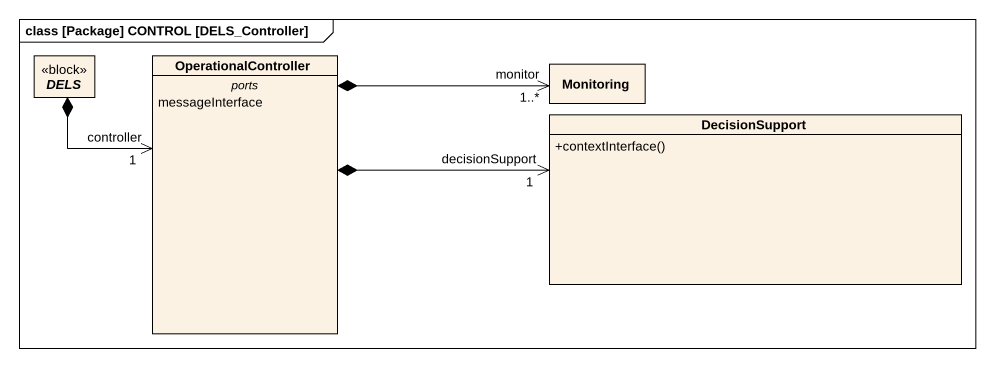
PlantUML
@startuml
mainframe class [Package] CONTROL [DELS_Controller]
hide circle
hide empty members
skinparam classAttributeIconSize 0
abstract class DELS <<block>>
class OperationalController {
  -- ports --
  messageInterface
}
class Monitoring
class DecisionSupport {
  +contextInterface()
}
DELS *--> "controller\n1" OperationalController
OperationalController *-right-> "monitor\n1..*" Monitoring
OperationalController *-right-> "decisionSupport\n1" DecisionSupport
@enduml
